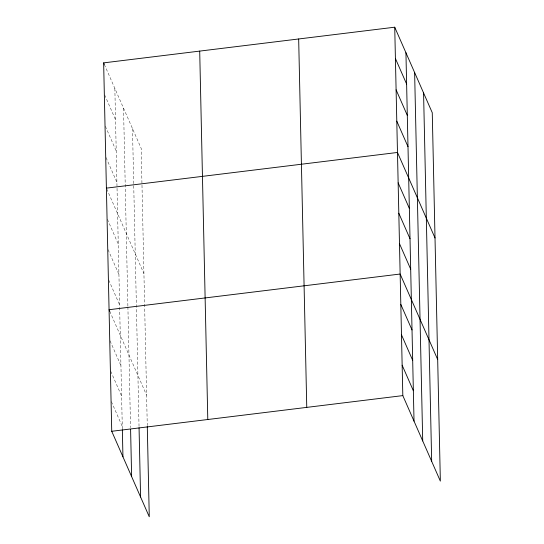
<?xml version="1.0" encoding="UTF-8"?>
<svg xmlns="http://www.w3.org/2000/svg" width="544" height="544" viewBox="0 0 544 544"><rect width="100%" height="100%" fill="white"/><g stroke="black" fill="none" stroke-linecap="round" stroke-linejoin="round"><path stroke-width="0.41" stroke-dasharray="2.72 2.04" d="M104.319 64.423L141.182 148.39L147.268 425.619M104.672 94.962L115.539 119.714M105.359 126.276L116.226 151.028M106.046 157.59L116.912 182.342M106.733 188.904L143.936 273.646M107.399 219.3L118.266 244.052M108.072 249.696L118.932 274.448M108.739 280.092L119.605 304.844M109.745 311.256L146.601 395.223M110.072 340.877L120.938 365.629M110.738 371.273L121.604 396.025M111.411 401.662L122.271 426.421M132.491 128.588L139.046 426.931M123.536 108.195L127.888 306.061M127.901 306.911L130.553 427.638M114.845 88.4L122.332 428.951"/><path stroke-width="0.82" d="M147.288 426.462L149.274 516.8L111.738 431.283L103.646 62.873L394.726 27.2L432.262 112.717L440.354 481.127L402.818 395.61L394.726 27.2M106.393 188.136L397.48 152.463L435.016 237.973M111.738 431.283L402.818 395.61M395.413 58.514L406.62 84.041M396.1 89.828L407.306 115.355M396.787 121.142L407.993 146.669M398.147 182.852L409.353 208.379M398.813 213.248L410.02 238.775M399.48 243.644L410.686 269.171M437.689 359.55L400.146 274.033L109.065 309.713L109.745 311.256M400.819 304.429L412.019 329.956M401.486 334.825L412.692 360.352M402.152 365.221L413.358 390.742M103.646 62.873L104.319 64.423M423.572 92.915L431.671 461.332M414.623 72.522L422.715 440.932M405.933 52.727L414.025 421.138M298.67 38.971L306.762 407.388M199.702 51.102L207.794 419.512M139.06 427.774L140.583 497.005M130.594 429.332L131.628 476.605M122.346 429.794L122.944 456.81"/></g></svg>
